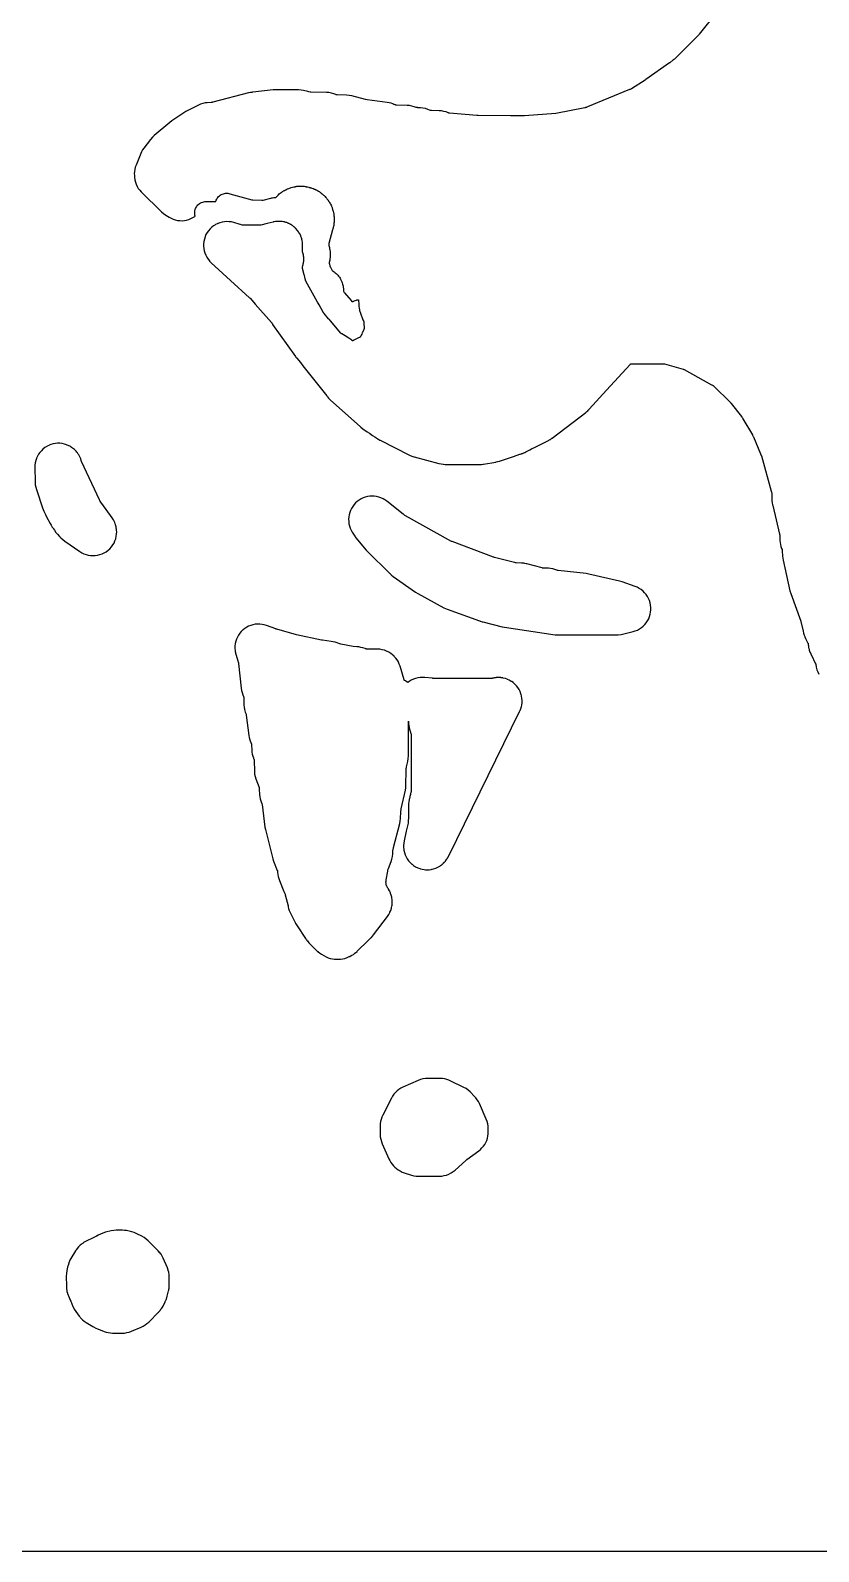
# Model space of a CAD drawing. Header units: millimetres. Extents: x 0 to 300, y 0 to 300.
# Drawn here: x 114.8 to 198.3, y 0 to 161.1 of the extents above; entities that cross this region are included whole.
import ezdxf

# ---------------------------------------------------------------- set-up
doc = ezdxf.new("R2010")
doc.units = ezdxf.units.MM
doc.layers.add('CUT', color=7, linetype='CONTINUOUS')

msp = doc.modelspace()

# ---------------------------------------------------------------- linework, layer by layer
at = {"layer": 'CUT'}
for points in [[(299.91, 299.94), (299.91, 0.06), (299.91, 0.05), (299.91, 0.02), (299.91, 0.01), (299.9, 0), (299.89, 0), (299.86, 0), (299.85, 0), (0.06, 0), (0.05, 0), (0.02, 0), (0.01, 0), (0.01, 0.01), (0, 0.01), (0, 0.02), (0, 0.05), (0, 0.06), (0, 299.94)], [(187.56, 163.04), (185.67, 160.71), (185.63, 160.65), (183.05, 158.08), (183, 158.04), (182.95, 158), (182.93, 157.98), (182.57, 157.69), (182.55, 157.67), (182.54, 157.67), (180.04, 155.92), (180, 155.89), (179.99, 155.88), (179.95, 155.85), (178.52, 154.94), (178.49, 154.92), (178.48, 154.91), (178.45, 154.9), (178.37, 154.87), (178.29, 154.84), (173.85, 153.01), (173.84, 153.01), (173.77, 152.98), (173.73, 152.96), (173.7, 152.95), (173.69, 152.94), (173.67, 152.94), (173.65, 152.93), (173.63, 152.92), (173.62, 152.92), (173.58, 152.91), (173.55, 152.91), (170.48, 152.32), (167.18, 152.08), (165.69, 152.06), (162.27, 152.09), (162.22, 152.09), (162.2, 152.09), (162.11, 152.1), (159.23, 152.35), (159.18, 152.35), (159.17, 152.35), (159.14, 152.36), (159.11, 152.37), (159.08, 152.39), (158.86, 152.48), (158.62, 152.54), (158.38, 152.59), (158.14, 152.61), (157.32, 152.64), (157.29, 152.64), (157.23, 152.64), (157.22, 152.64), (157.21, 152.64), (157.12, 152.67), (156.93, 152.74), (156.67, 152.83), (156.41, 152.88), (156.14, 152.91), (155.88, 152.92), (155.83, 152.93), (155.71, 152.93), (155.7, 152.93), (155.7, 152.94), (155.48, 153.03), (155.24, 153.1), (154.99, 153.15), (154.74, 153.17), (153.61, 153.21), (153.57, 153.21), (153.52, 153.21), (153.51, 153.21), (153.49, 153.22), (153.48, 153.22), (153.34, 153.28), (153.24, 153.32), (153.04, 153.39), (152.84, 153.44), (152.64, 153.48), (150.52, 153.76), (150.51, 153.76), (150.32, 153.79), (148.87, 154.18), (148.6, 154.23), (148.33, 154.26), (147.34, 154.3), (147.3, 154.3), (147.24, 154.3), (147.22, 154.3), (147.21, 154.3), (147.17, 154.32), (146.98, 154.39), (146.72, 154.47), (146.45, 154.52), (146.18, 154.54), (144.53, 154.58), (144.48, 154.58), (144.46, 154.58), (144.33, 154.62), (144.21, 154.65), (143.77, 154.75), (143.51, 154.79), (143.24, 154.81), (140.87, 154.83), (140.85, 154.83), (140.83, 154.83), (140.54, 154.81), (138.4, 154.56), (138.35, 154.56), (138.29, 154.55), (138.14, 154.53), (137.93, 154.49), (134.17, 153.51), (134.15, 153.51), (134.12, 153.5), (134.07, 153.49), (134.05, 153.49), (134.04, 153.49), (134.03, 153.49), (134, 153.48), (133.97, 153.48), (133.57, 153.45), (133.33, 153.43), (133.09, 153.37), (132.85, 153.3), (132.63, 153.2), (131.56, 152.67), (131.28, 152.51), (129.82, 151.53), (129.6, 151.36), (127.95, 149.97), (127.79, 149.83), (127.77, 149.81), (127.55, 149.56), (126.84, 148.63), (126.72, 148.45), (126.61, 148.26), (126.52, 148.06), (126.02, 146.85), (125.94, 146.63), (125.88, 146.39), (125.84, 146.16), (125.83, 145.91), (125.84, 145.79), (125.84, 145.77), (125.84, 145.67), (125.85, 145.59), (125.85, 145.56), (125.85, 145.52), (125.89, 145.28), (125.95, 145.04), (126.03, 144.81), (126.14, 144.59), (126.26, 144.38), (126.41, 144.18), (126.57, 144), (126.59, 143.98), (126.6, 143.97), (128.7, 141.9), (128.92, 141.71), (129.16, 141.55), (129.52, 141.33), (129.73, 141.21), (129.95, 141.12), (130.18, 141.04), (130.42, 140.99), (130.66, 140.97), (130.9, 140.96), (131.14, 140.98), (131.38, 141.02), (131.61, 141.09), (131.84, 141.18), (132.05, 141.28), (132.26, 141.41), (132.29, 141.43), (132.26, 141.55), (132.25, 141.66), (132.24, 141.78), (132.24, 141.9), (132.26, 142.01), (132.29, 142.13), (132.33, 142.24), (132.38, 142.34), (132.44, 142.45), (132.5, 142.54), (132.58, 142.63), (132.67, 142.71), (132.76, 142.78), (132.86, 142.84), (132.97, 142.89), (133.08, 142.93), (133.19, 142.96), (133.31, 142.98), (133.42, 142.99), (134.11, 143), (134.13, 143), (134.23, 143), (134.34, 142.99), (134.36, 142.99), (134.38, 142.99), (134.46, 142.98), (134.47, 142.98), (134.48, 143.01), (134.52, 143.12), (134.57, 143.23), (134.63, 143.33), (134.69, 143.42), (134.77, 143.51), (134.86, 143.59), (134.95, 143.66), (135.05, 143.72), (135.16, 143.77), (135.27, 143.81), (135.38, 143.84), (135.49, 143.86), (135.61, 143.87), (135.73, 143.87), (135.84, 143.85), (135.96, 143.82), (138.27, 143.17), (138.31, 143.16), (138.39, 143.15), (139.36, 143.13), (139.46, 143.14), (139.49, 143.14), (140.29, 143.34), (140.34, 143.36), (140.39, 143.37), (140.49, 143.39), (140.62, 143.41), (140.71, 143.41), (140.8, 143.43), (140.83, 143.43), (140.85, 143.44), (140.86, 143.44), (140.88, 143.46), (140.96, 143.54), (140.98, 143.56), (141.01, 143.6), (141.04, 143.63), (141.07, 143.66), (141.09, 143.69), (141.1, 143.7), (141.2, 143.79), (141.3, 143.87), (141.4, 143.95), (141.5, 144.02), (141.54, 144.04), (141.55, 144.05), (141.61, 144.08), (141.65, 144.11), (141.72, 144.14), (141.75, 144.16), (141.76, 144.16), (141.77, 144.17), (141.8, 144.18), (141.81, 144.19), (141.85, 144.21), (141.86, 144.22), (141.89, 144.23), (141.99, 144.29), (142.08, 144.33), (142.19, 144.37), (142.27, 144.39), (142.4, 144.44), (142.44, 144.46), (142.6, 144.51), (142.72, 144.54), (142.82, 144.56), (142.88, 144.56), (142.92, 144.57), (142.94, 144.57), (142.97, 144.58), (143.06, 144.6), (143.18, 144.61), (143.3, 144.62), (143.63, 144.62), (143.74, 144.62), (143.84, 144.6), (143.95, 144.58), (144, 144.57), (144.01, 144.57), (144.06, 144.56), (144.12, 144.56), (144.17, 144.55), (144.31, 144.51), (144.33, 144.5), (144.34, 144.5), (144.35, 144.5), (144.37, 144.49), (144.47, 144.47), (144.52, 144.45), (144.56, 144.44), (144.59, 144.43), (144.64, 144.42), (144.65, 144.41), (144.75, 144.37), (144.81, 144.35), (144.83, 144.34), (144.85, 144.33), (144.87, 144.33), (144.88, 144.32), (144.9, 144.31), (144.95, 144.29), (144.96, 144.28), (144.99, 144.27), (145, 144.27), (145.01, 144.26), (145.03, 144.26), (145.06, 144.24), (145.12, 144.22), (145.25, 144.15), (145.35, 144.09), (145.41, 144.05), (145.47, 144.01), (145.51, 143.97), (145.52, 143.97), (145.55, 143.94), (145.58, 143.92), (145.61, 143.89), (145.62, 143.88), (145.65, 143.86), (145.66, 143.85), (145.71, 143.81), (145.74, 143.79), (145.77, 143.76), (145.8, 143.73), (145.82, 143.72), (145.83, 143.71), (145.85, 143.69), (145.87, 143.67), (145.95, 143.61), (145.97, 143.59), (146.01, 143.55), (146.03, 143.53), (146.06, 143.51), (146.14, 143.42), (146.21, 143.33), (146.23, 143.29), (146.24, 143.28), (146.26, 143.25), (146.28, 143.24), (146.28, 143.23), (146.29, 143.22), (146.31, 143.19), (146.33, 143.16), (146.36, 143.13), (146.39, 143.08), (146.4, 143.07), (146.41, 143.05), (146.42, 143.04), (146.46, 142.98), (146.48, 142.96), (146.5, 142.93), (146.53, 142.88), (146.59, 142.78), (146.63, 142.7), (146.68, 142.6), (146.72, 142.51), (146.76, 142.41), (146.79, 142.34), (146.81, 142.28), (146.82, 142.22), (146.83, 142.19), (146.84, 142.16), (146.85, 142.11), (146.85, 142.1), (146.87, 142.06), (146.9, 141.97), (146.94, 141.8), (146.96, 141.71), (146.98, 141.62), (146.99, 141.5), (146.99, 141.49), (147, 141.38), (147, 141.37), (147.01, 141.3), (147.01, 141.25), (147.02, 141.17), (147.02, 141.08), (147.02, 141.06), (147.02, 140.96), (147.01, 140.84), (147, 140.77), (146.99, 140.74), (146.99, 140.69), (146.99, 140.67), (146.98, 140.55), (146.96, 140.44), (146.94, 140.33), (146.92, 140.27), (146.91, 140.22), (146.89, 140.16), (146.88, 140.13), (146.87, 140.08), (146.86, 140.05), (146.84, 139.99), (146.44, 138.55), (146.43, 138.52), (146.43, 138.45), (146.43, 138.44), (146.43, 138.43), (146.44, 138.38), (146.46, 138.32), (146.48, 138.22), (146.48, 138.21), (146.48, 138.2), (146.49, 138.18), (146.5, 138.15), (146.5, 138.13), (146.52, 138.02), (146.53, 137.96), (146.53, 137.95), (146.53, 137.94), (146.54, 137.91), (146.56, 137.83), (146.57, 137.71), (146.58, 137.59), (146.58, 137.58), (146.59, 137.44), (146.59, 137.35), (146.59, 137.3), (146.59, 137.21), (146.58, 137.08), (146.56, 136.93), (146.55, 136.89), (146.55, 136.88), (146.54, 136.77), (146.52, 136.67), (146.5, 136.62), (146.48, 136.53), (146.47, 136.49), (146.47, 136.48), (146.47, 136.47), (146.5, 136.36), (146.54, 136.16), (146.55, 136.13), (146.56, 136.11), (146.57, 136.09), (146.77, 135.74), (146.79, 135.68), (146.79, 135.67), (146.8, 135.67), (146.81, 135.67), (146.82, 135.66), (146.91, 135.6), (147.01, 135.53), (147.12, 135.45), (147.21, 135.37), (147.26, 135.32), (147.35, 135.23), (147.4, 135.18), (147.48, 135.09), (147.56, 134.98), (147.63, 134.86), (147.69, 134.75), (147.75, 134.64), (147.79, 134.56), (147.83, 134.48), (147.87, 134.37), (147.9, 134.25), (147.93, 134.13), (147.96, 134.02), (147.98, 133.89), (147.99, 133.81), (148, 133.69), (148, 133.59), (148, 133.51), (148, 133.49), (148.01, 133.48), (148.04, 133.42), (148.07, 133.37), (148.09, 133.33), (148.11, 133.3), (148.8, 132.49), (148.89, 132.4), (148.9, 132.4), (148.91, 132.39), (148.92, 132.38), (148.93, 132.38), (148.95, 132.39), (148.98, 132.39), (148.99, 132.39), (149.02, 132.41), (149.11, 132.45), (149.12, 132.46), (149.13, 132.46), (149.25, 132.52), (149.38, 132.55), (149.42, 132.56), (149.56, 132.59), (149.59, 132.59), (149.62, 132.09), (149.62, 132.06), (149.62, 132.02), (149.63, 131.99), (149.63, 131.97), (149.63, 131.95), (149.63, 131.94), (149.63, 131.93), (149.63, 131.89), (149.65, 131.7), (149.66, 131.69), (149.66, 131.68), (149.69, 131.53), (149.71, 131.44), (149.71, 131.43), (149.79, 131.18), (150.06, 130.47), (150.11, 130.35), (150.12, 130.34), (150.13, 130.32), (150.13, 130.31), (150.14, 130.28), (150.15, 130.27), (150.15, 130.26), (150.15, 130.25), (150.16, 130.22), (150.16, 130.21), (150.17, 130.2), (150.17, 130.18), (150.17, 130.17), (150.17, 130.16), (150.17, 130.11), (150.18, 129.58), (150.18, 129.54), (150.18, 129.52), (150.17, 129.51), (150.17, 129.5), (150.17, 129.49), (150.16, 129.46), (150.16, 129.45), (150.15, 129.44), (150.01, 129.13), (150, 129.12), (149.99, 129.08), (149.93, 128.95), (149.87, 128.82), (149.84, 128.75), (149.81, 128.7), (149.8, 128.68), (149.8, 128.67), (149.8, 128.66), (149.79, 128.65), (149.78, 128.63), (149.77, 128.63), (149.76, 128.63), (149.68, 128.59), (149.67, 128.58), (149.17, 128.33), (149.03, 128.26), (149.01, 128.25), (149, 128.24), (148.99, 128.24), (148.98, 128.24), (148.97, 128.24), (148.94, 128.25), (148.92, 128.26), (148.9, 128.28), (148.89, 128.28), (148.88, 128.29), (148.55, 128.5), (148.49, 128.54), (148.34, 128.64), (147.82, 128.97), (147.79, 128.99), (147.78, 128.99), (147.76, 129), (147.75, 129.01), (147.74, 129.02), (147.73, 129.03), (147.71, 129.05), (147.71, 129.06), (146.61, 130.35), (146.5, 130.48), (146.45, 130.54), (146.41, 130.58), (145.94, 131.13), (145.93, 131.15), (145.91, 131.17), (145.9, 131.18), (145.9, 131.19), (145.89, 131.2), (145.88, 131.21), (145.87, 131.22), (145.86, 131.24), (145.86, 131.25), (145.85, 131.27), (145.84, 131.27), (145.84, 131.28), (145.41, 132.06), (145.31, 132.24), (145.26, 132.33), (144.9, 132.97), (144.02, 134.57), (144.01, 134.58), (144, 134.61), (143.99, 134.62), (143.99, 134.63), (143.99, 134.64), (143.98, 134.66), (143.97, 134.69), (143.96, 134.7), (143.96, 134.71), (143.96, 134.72), (143.96, 134.73), (143.95, 134.77), (143.89, 135.02), (143.87, 135.08), (143.85, 135.15), (143.83, 135.24), (143.67, 135.89), (143.66, 135.94), (143.66, 135.95), (143.66, 135.96), (143.65, 135.97), (143.65, 135.98), (143.65, 135.99), (143.65, 136), (143.65, 136.01), (143.65, 136.02), (143.66, 136.06), (143.66, 136.08), (143.67, 136.1), (143.69, 136.16), (143.7, 136.2), (143.73, 136.32), (143.74, 136.38), (143.74, 136.39), (143.74, 136.41), (143.75, 136.42), (143.75, 136.43), (143.77, 136.57), (143.77, 136.58), (143.77, 136.59), (143.77, 136.6), (143.77, 136.61), (143.78, 136.62), (143.78, 136.63), (143.78, 136.69), (143.78, 136.71), (143.78, 136.74), (143.78, 136.78), (143.79, 136.8), (143.79, 136.82), (143.79, 136.85), (143.79, 136.87), (143.79, 136.89), (143.79, 136.91), (143.78, 136.98), (143.78, 137.07), (143.78, 137.08), (143.78, 137.1), (143.77, 137.19), (143.76, 137.24), (143.75, 137.29), (143.75, 137.31), (143.75, 137.34), (143.72, 137.45), (143.69, 137.56), (143.69, 137.57), (143.68, 137.6), (143.67, 137.63), (143.67, 137.64), (143.67, 137.65), (143.67, 137.66), (143.67, 137.67), (143.67, 137.68), (143.67, 137.69), (143.67, 137.74), (143.67, 137.83), (143.67, 137.9), (143.66, 138), (143.66, 138.21), (143.66, 138.3), (143.66, 138.31), (143.66, 138.36), (143.66, 138.38), (143.65, 138.6), (143.65, 138.61), (143.65, 138.63), (143.64, 138.69), (143.62, 138.84), (143.62, 138.85), (143.61, 138.86), (143.61, 138.87), (143.61, 138.88), (143.61, 138.9), (143.6, 138.94), (143.57, 139.07), (143.56, 139.1), (143.55, 139.11), (143.54, 139.14), (143.54, 139.15), (143.52, 139.22), (143.49, 139.3), (143.47, 139.34), (143.39, 139.52), (143.39, 139.53), (143.37, 139.55), (143.36, 139.56), (143.27, 139.72), (143.24, 139.77), (143.13, 139.92), (143.09, 139.97), (142.98, 140.1), (142.93, 140.14), (142.93, 140.15), (142.92, 140.16), (142.81, 140.27), (142.79, 140.28), (142.77, 140.29), (142.75, 140.31), (142.7, 140.35), (142.69, 140.36), (142.67, 140.38), (142.62, 140.42), (142.57, 140.45), (142.56, 140.46), (142.55, 140.46), (142.52, 140.48), (142.51, 140.49), (142.42, 140.55), (142.4, 140.56), (142.39, 140.56), (142.34, 140.58), (142.2, 140.66), (142.18, 140.67), (142.16, 140.67), (142.14, 140.68), (142.12, 140.69), (142.1, 140.7), (142.06, 140.72), (141.98, 140.75), (141.95, 140.76), (141.94, 140.76), (141.92, 140.76), (141.89, 140.77), (141.82, 140.79), (141.8, 140.8), (141.78, 140.81), (141.75, 140.82), (141.7, 140.83), (141.67, 140.83), (141.65, 140.83), (141.51, 140.86), (141.41, 140.87), (141.27, 140.88), (141.16, 140.88), (141.15, 140.88), (141.03, 140.88), (140.84, 140.86), (140.81, 140.86), (140.8, 140.86), (140.59, 140.82), (140.58, 140.82), (140.57, 140.81), (140.56, 140.81), (140.55, 140.81), (140.54, 140.81), (139.9, 140.65), (139.24, 140.49), (139.24, 140.48), (139.23, 140.48), (139.22, 140.48), (139.21, 140.48), (139.19, 140.48), (139.18, 140.48), (139.17, 140.47), (139.16, 140.47), (139.15, 140.47), (139.14, 140.47), (139.1, 140.47), (138.8, 140.48), (138.6, 140.48), (138.42, 140.48), (138.3, 140.48), (137.38, 140.49), (137.36, 140.49), (137.35, 140.49), (137.34, 140.49), (137.32, 140.49), (137.3, 140.49), (137.29, 140.49), (137.28, 140.49), (137.27, 140.5), (137.26, 140.5), (137.25, 140.5), (137.07, 140.55), (137.05, 140.56), (136.38, 140.76), (136.14, 140.82), (135.89, 140.85), (135.64, 140.86), (135.4, 140.84), (135.39, 140.84), (135.15, 140.81), (134.91, 140.74), (134.68, 140.65), (134.67, 140.64), (134.65, 140.63), (134.64, 140.63), (134.62, 140.62), (134.45, 140.54), (134.35, 140.48), (134.24, 140.41), (134.04, 140.26), (133.86, 140.09), (133.7, 139.9), (133.7, 139.89), (133.56, 139.7), (133.43, 139.48), (133.35, 139.29), (133.33, 139.25), (133.26, 139.01), (133.26, 139), (133.2, 138.77), (133.18, 138.52), (133.18, 138.51), (133.17, 138.27), (133.19, 138.03), (133.24, 137.78), (133.31, 137.54), (133.4, 137.31), (133.41, 137.3), (133.52, 137.09), (133.52, 137.08), (133.65, 136.88), (133.81, 136.69), (133.82, 136.68), (133.99, 136.51), (136.04, 134.64), (138.05, 132.8), (138.06, 132.79), (138.07, 132.79), (138.08, 132.78), (138.1, 132.76), (138.1, 132.75), (138.12, 132.74), (138.13, 132.73), (138.14, 132.72), (138.14, 132.71), (138.15, 132.7), (138.65, 132.13), (140.36, 130.16), (140.37, 130.16), (140.37, 130.15), (140.38, 130.15), (140.39, 130.14), (140.39, 130.13), (140.4, 130.11), (140.41, 130.1), (140.42, 130.1), (140.42, 130.09), (140.43, 130.08), (140.44, 130.07), (140.45, 130.06), (140.46, 130.04), (140.49, 129.98), (142.93, 126.56), (142.96, 126.52), (143.04, 126.42), (143.05, 126.41), (143.08, 126.37), (143.39, 125.98), (143.41, 125.96), (143.43, 125.93), (143.7, 125.59), (146.22, 122.41), (146.27, 122.34), (146.27, 122.33), (146.29, 122.3), (146.41, 122.17), (146.47, 122.1), (146.49, 122.08), (146.59, 121.99), (149.79, 119.12), (149.8, 119.12), (149.81, 119.11), (149.84, 119.08), (150.05, 118.91), (150.51, 118.61), (150.76, 118.44), (151.08, 118.22), (151.31, 118.06), (151.41, 117.99), (151.43, 117.98), (151.47, 117.95), (151.48, 117.94), (151.56, 117.88), (151.58, 117.87), (151.63, 117.84), (151.86, 117.7), (151.87, 117.7), (154.99, 116.14), (155, 116.13), (155.23, 116.03), (155.46, 115.96), (155.47, 115.96), (158.11, 115.24), (158.33, 115.19), (158.54, 115.16), (158.59, 115.16), (158.76, 115.15), (158.8, 115.15), (162.36, 115.13), (162.38, 115.13), (162.58, 115.14), (162.61, 115.14), (162.75, 115.16), (162.76, 115.16), (162.78, 115.17), (162.8, 115.17), (162.81, 115.17), (162.83, 115.17), (164.14, 115.4), (164.17, 115.41), (164.32, 115.44), (164.33, 115.44), (164.35, 115.45), (164.36, 115.45), (164.5, 115.49), (164.54, 115.5), (165.06, 115.68), (165.27, 115.75), (165.57, 115.85), (166.02, 116), (166.68, 116.22), (166.69, 116.22), (166.7, 116.22), (166.73, 116.23), (166.82, 116.26), (166.85, 116.27), (166.86, 116.28), (166.87, 116.28), (166.88, 116.29), (166.89, 116.29), (166.9, 116.29), (166.96, 116.31), (167.18, 116.41), (167.21, 116.42), (167.31, 116.47), (167.38, 116.51), (167.73, 116.69), (167.91, 116.78), (168.29, 116.97), (168.93, 117.29), (169.65, 117.65), (169.71, 117.68), (169.72, 117.69), (169.75, 117.71), (169.88, 117.78), (169.9, 117.79), (169.92, 117.8), (169.95, 117.82), (170.08, 117.91), (170.11, 117.93), (173.66, 120.64), (173.7, 120.68), (173.78, 120.75), (173.79, 120.76), (173.87, 120.83), (173.88, 120.84), (173.89, 120.85), (173.9, 120.85), (173.91, 120.86), (173.93, 120.88), (173.99, 120.94), (174, 120.95), (174.01, 120.96), (174.01, 120.97), (174.02, 120.97), (174.03, 120.98), (175.87, 123), (178.37, 125.74), (178.4, 125.77), (178.41, 125.78), (178.43, 125.79), (178.44, 125.8), (178.45, 125.8), (178.47, 125.8), (181.92, 125.81), (181.97, 125.81), (182.02, 125.8), (183.97, 125.24), (183.98, 125.24), (184, 125.23), (184.01, 125.23), (184.04, 125.22), (184.05, 125.22), (184.06, 125.21), (184.08, 125.2), (186.97, 123.59), (186.98, 123.59), (187.02, 123.57), (187.09, 123.53), (187.12, 123.51), (187.13, 123.5), (187.15, 123.49), (187.18, 123.45), (188.98, 121.69), (188.99, 121.68), (189.02, 121.65), (189.04, 121.63), (189.07, 121.59), (190.16, 120.21), (190.19, 120.17), (190.21, 120.15), (190.26, 120.08), (190.26, 120.07), (190.32, 119.98), (191.32, 118.29), (191.34, 118.23), (191.4, 118.11), (191.41, 118.1), (191.43, 118.05), (192.19, 116.28), (192.22, 116.17), (192.24, 116.13), (192.26, 116.07), (192.27, 116.04), (193.32, 112.32), (193.34, 112.22), (193.36, 112.15), (193.36, 112.14), (193.36, 112.04), (193.39, 111.32), (193.41, 111.08), (193.45, 110.85), (193.47, 110.8), (193.47, 110.78), (194.19, 107.75), (194.2, 107.7), (194.21, 107.69), (194.21, 107.68), (194.21, 107.66), (194.21, 107.6), (194.23, 107.08), (194.25, 106.86), (194.28, 106.65), (194.34, 106.44), (194.41, 106.23), (194.46, 106.12), (194.47, 106.09), (194.47, 106.08), (194.47, 106.06), (194.48, 106), (194.51, 105.42), (194.53, 105.22), (194.57, 105.02), (195.3, 101.76), (195.39, 101.47), (196.45, 98.53), (196.46, 98.5), (196.46, 98.49), (196.68, 97.47), (196.73, 97.26), (196.8, 97.06), (196.87, 96.92), (196.87, 96.91), (196.89, 96.87), (196.96, 96.7), (197.2, 96.23), (197.21, 96.22), (197.21, 96.21), (197.22, 96.21), (197.22, 96.2), (197.22, 96.19), (197.23, 96.14), (197.23, 96.11), (197.24, 96.02), (197.25, 95.92), (197.25, 95.9), (197.27, 95.76), (197.29, 95.7), (197.33, 95.5), (197.34, 95.47), (197.41, 95.26), (197.42, 95.25), (197.5, 95.07), (197.51, 95.04), (197.52, 95.02), (197.53, 95.01), (198.02, 94.04), (198.03, 94.03), (198.04, 94.02), (198.04, 94.01), (198.04, 94), (198.04, 93.95), (198.08, 93.71), (198.09, 93.66), (198.15, 93.4), (198.25, 93.16), (198.36, 92.92)]]:
    msp.add_lwpolyline(points, dxfattribs=at)
for points in [[(115.83, 116.42), (115.7, 116.23), (115.69, 116.22), (115.58, 116.02), (115.57, 116.01), (115.48, 115.79), (115.47, 115.78), (115.4, 115.56), (115.39, 115.55), (115.34, 115.32), (115.31, 115.08), (115.31, 115.07), (115.3, 114.83), (115.3, 114.82), (115.3, 114.6), (115.32, 113.56), (115.33, 113.43), (115.33, 113.35), (115.33, 113.29), (115.33, 113.23), (115.35, 113.03), (115.35, 112.98), (115.39, 112.73), (115.46, 112.49), (116.11, 110.54), (116.24, 110.21), (116.42, 109.85), (116.47, 109.73), (116.48, 109.71), (116.5, 109.69), (116.69, 109.31), (116.73, 109.25), (116.76, 109.2), (116.79, 109.14), (116.91, 108.89), (117.02, 108.7), (117.14, 108.51), (117.27, 108.34), (117.28, 108.33), (117.29, 108.32), (117.37, 108.18), (117.52, 107.95), (117.7, 107.75), (117.92, 107.52), (118.07, 107.36), (118.25, 107.18), (118.46, 107.02), (120.05, 105.92), (120.26, 105.79), (120.48, 105.68), (120.72, 105.6), (120.96, 105.53), (121.2, 105.49), (121.45, 105.48), (121.7, 105.49), (121.95, 105.53), (122.19, 105.59), (122.42, 105.67), (122.65, 105.78), (122.86, 105.9), (123.06, 106.05), (123.25, 106.22), (123.41, 106.41), (123.56, 106.61), (123.69, 106.82), (123.79, 107.05), (123.87, 107.28), (123.93, 107.53), (123.96, 107.77), (123.97, 108.02), (123.96, 108.14), (123.95, 108.27), (123.93, 108.38), (123.91, 108.52), (123.9, 108.56), (123.89, 108.62), (123.87, 108.68), (123.86, 108.71), (123.85, 108.76), (123.84, 108.79), (123.82, 108.85), (123.76, 108.99), (123.73, 109.08), (123.62, 109.29), (123.49, 109.49), (122.38, 111.02), (122.36, 111.04), (122.22, 111.24), (122.21, 111.26), (122.21, 111.27), (122.2, 111.27), (122.2, 111.28), (122.19, 111.29), (122.18, 111.33), (122.17, 111.34), (122.14, 111.41), (120.24, 115.47), (120.23, 115.49), (120.22, 115.52), (120.2, 115.57), (120.16, 115.72), (120.06, 115.94), (120.02, 116.02), (119.95, 116.16), (119.9, 116.23), (119.81, 116.36), (119.75, 116.43), (119.66, 116.55), (119.59, 116.62), (119.49, 116.72), (119.4, 116.79), (119.3, 116.88), (119.2, 116.94), (119.1, 117.01), (118.99, 117.07), (118.89, 117.13), (118.67, 117.22), (118.44, 117.3), (118.2, 117.35), (117.96, 117.38), (117.71, 117.38), (117.47, 117.36), (117.23, 117.31), (117, 117.25), (116.83, 117.18), (116.77, 117.16), (116.61, 117.07), (116.56, 117.05), (116.35, 116.92), (116.16, 116.77), (115.99, 116.6)], [(148.55, 109.1), (148.58, 108.86), (148.63, 108.63), (148.71, 108.4), (148.8, 108.18), (148.92, 107.97), (149.12, 107.65), (149.31, 107.38), (150.39, 106.07), (150.58, 105.87), (152.88, 103.62), (152.89, 103.61), (152.91, 103.6), (152.94, 103.56), (153.1, 103.42), (153.27, 103.29), (155.64, 101.62), (155.88, 101.47), (158.63, 99.96), (158.8, 99.87), (158.99, 99.8), (162.42, 98.57), (162.47, 98.55), (162.5, 98.54), (162.68, 98.48), (162.76, 98.47), (164.82, 97.95), (165.07, 97.9), (170.43, 97.11), (170.61, 97.09), (170.8, 97.08), (177.09, 97.11), (177.4, 97.13), (177.7, 97.19), (178.68, 97.44), (178.91, 97.51), (179.14, 97.6), (179.36, 97.72), (179.56, 97.86), (179.75, 98.02), (179.92, 98.19), (180.08, 98.38), (180.21, 98.59), (180.33, 98.8), (180.42, 99.03), (180.49, 99.27), (180.53, 99.51), (180.56, 99.75), (180.56, 100), (180.53, 100.24), (180.48, 100.48), (180.41, 100.72), (180.31, 100.94), (180.2, 101.16), (180.06, 101.36), (179.9, 101.55), (179.73, 101.72), (179.54, 101.88), (179.33, 102.01), (179.11, 102.13), (178.89, 102.22), (177.52, 102.7), (177.25, 102.78), (173.98, 103.53), (173.69, 103.58), (170.75, 103.9), (170.73, 103.9), (170.68, 103.91), (170.67, 103.91), (170.59, 103.95), (170.38, 104.03), (170.16, 104.09), (169.94, 104.13), (169.72, 104.15), (169.2, 104.17), (169.1, 104.17), (169.09, 104.17), (169.03, 104.19), (167.42, 104.61), (167.36, 104.62), (167.21, 104.65), (167.11, 104.67), (167, 104.68), (166.85, 104.7), (166.29, 104.73), (166.26, 104.73), (166.24, 104.73), (166.22, 104.73), (166.16, 104.75), (166.13, 104.76), (164, 105.3), (163.94, 105.32), (163.92, 105.33), (163.91, 105.33), (163.9, 105.33), (159.5, 106.97), (159.49, 106.97), (159.45, 106.99), (154.57, 109.71), (154.51, 109.75), (154.42, 109.81), (154.34, 109.86), (154.31, 109.89), (152.59, 111.25), (152.39, 111.39), (152.19, 111.51), (151.97, 111.61), (151.74, 111.69), (151.5, 111.75), (151.26, 111.78), (151.02, 111.79), (150.78, 111.78), (150.54, 111.74), (150.31, 111.68), (150.08, 111.6), (149.87, 111.5), (149.66, 111.37), (149.46, 111.23), (149.28, 111.07), (149.12, 110.89), (148.98, 110.7), (148.85, 110.49), (148.74, 110.28), (148.66, 110.05), (148.6, 109.82), (148.56, 109.58), (148.54, 109.34)], [(137.7, 88.57), (137.97, 86.44), (138.01, 86.22), (138.07, 85.99), (138.15, 85.78), (138.18, 85.71), (138.19, 85.69), (138.23, 85.6), (138.25, 85.56), (138.25, 85.54), (138.25, 85.53), (138.25, 85.52), (138.25, 85.43), (138.27, 84.89), (138.29, 84.67), (138.33, 84.45), (138.38, 84.24), (138.45, 84.06), (138.46, 84.03), (138.46, 84.02), (138.48, 83.98), (138.49, 83.95), (138.52, 83.85), (138.52, 83.84), (138.52, 83.82), (138.56, 82.62), (138.58, 82.35), (138.64, 82.09), (138.71, 81.84), (139.05, 80.92), (139.06, 80.9), (139.07, 80.84), (139.07, 80.82), (139.07, 80.74), (139.1, 80.18), (139.13, 79.95), (139.17, 79.73), (139.23, 79.51), (139.32, 79.29), (139.33, 79.27), (139.34, 79.25), (139.35, 79.22), (139.36, 79.19), (139.36, 79.18), (139.37, 79.14), (139.68, 76.74), (139.73, 76.46), (140.46, 73.5), (140.47, 73.5), (140.5, 73.37), (140.58, 73.14), (140.98, 72.15), (140.99, 72.13), (140.99, 72.11), (141.01, 72), (141.01, 71.97), (141.02, 71.93), (141.04, 71.72), (141.08, 71.5), (141.13, 71.28), (141.21, 71.06), (141.69, 69.9), (141.78, 69.71), (141.79, 69.7), (141.8, 69.67), (141.8, 69.66), (141.81, 69.65), (141.81, 69.63), (141.82, 69.62), (141.83, 69.59), (141.83, 69.57), (142.12, 68.38), (142.12, 68.35), (142.15, 68.24), (142.18, 68.12), (142.25, 67.9), (142.34, 67.69), (142.35, 67.68), (142.91, 66.55), (142.93, 66.53), (142.94, 66.5), (142.95, 66.47), (143.08, 66.27), (143.08, 66.26), (143.99, 64.92), (144.02, 64.88), (144.02, 64.87), (144.04, 64.85), (144.07, 64.81), (144.13, 64.73), (144.16, 64.7), (144.16, 64.69), (144.17, 64.68), (144.18, 64.67), (144.33, 64.49), (145.08, 63.73), (145.26, 63.57), (145.3, 63.55), (145.31, 63.54), (145.32, 63.53), (145.33, 63.52), (145.45, 63.41), (145.67, 63.26), (145.9, 63.12), (146.16, 62.99), (146.37, 62.9), (146.59, 62.83), (146.82, 62.77), (147.05, 62.74), (147.28, 62.73), (147.44, 62.73), (147.68, 62.74), (147.92, 62.78), (148.15, 62.83), (148.38, 62.91), (148.59, 63.01), (148.61, 63.02), (148.66, 63.04), (148.82, 63.12), (149.05, 63.25), (149.25, 63.41), (149.26, 63.41), (149.44, 63.57), (149.46, 63.58), (150.66, 64.76), (150.83, 64.93), (150.84, 64.94), (150.93, 65.03), (150.94, 65.04), (150.95, 65.05), (151.17, 65.31), (152.66, 67.28), (152.8, 67.48), (152.91, 67.69), (152.92, 67.72), (153.01, 67.9), (153.08, 68.13), (153.09, 68.2), (153.13, 68.36), (153.14, 68.45), (153.16, 68.6), (153.16, 68.7), (153.17, 68.83), (153.16, 68.95), (153.16, 68.96), (153.16, 68.98), (153.15, 69.07), (153.13, 69.21), (153.12, 69.31), (153.06, 69.54), (152.99, 69.7), (152.97, 69.76), (152.9, 69.91), (152.89, 69.93), (152.89, 69.94), (152.87, 69.97), (152.76, 70.15), (152.75, 70.18), (152.69, 70.26), (152.68, 70.28), (152.65, 70.33), (152.63, 70.36), (152.62, 70.38), (152.61, 70.39), (152.58, 70.47), (152.57, 70.5), (152.55, 70.56), (152.53, 70.63), (152.52, 70.65), (152.51, 70.81), (152.5, 70.87), (152.5, 70.92), (152.51, 70.97), (152.52, 71.05), (152.53, 71.13), (152.68, 72.07), (152.68, 72.08), (152.69, 72.12), (152.7, 72.15), (152.71, 72.22), (152.73, 72.29), (152.75, 72.33), (152.75, 72.34), (153.05, 73.09), (153.13, 73.35), (153.19, 73.62), (153.22, 73.89), (153.23, 74.24), (153.24, 74.29), (153.24, 74.3), (153.25, 74.37), (153.26, 74.42), (153.28, 74.5), (153.29, 74.57), (153.96, 77.12), (154.01, 77.37), (154.04, 77.63), (154.07, 78.36), (154.08, 78.43), (154.08, 78.46), (154.09, 78.52), (154.11, 78.62), (154.11, 78.65), (154.12, 78.67), (154.55, 80.64), (154.59, 80.89), (154.61, 81.14), (154.64, 82.75), (154.64, 82.82), (154.65, 82.94), (154.65, 82.95), (154.66, 83.05), (154.66, 83.07), (154.67, 83.1), (154.81, 83.68), (154.86, 83.98), (154.88, 84.28), (154.87, 87.96), (154.88, 87.92), (154.88, 87.9), (154.89, 87.8), (154.89, 87.74), (154.89, 87.72), (154.89, 87.7), (154.89, 87.67), (154.91, 87.5), (154.91, 87.48), (154.92, 87.43), (154.92, 87.42), (154.93, 87.4), (154.94, 87.36), (154.94, 87.35), (154.95, 87.31), (154.95, 87.3), (154.95, 87.28), (154.97, 87.21), (154.97, 87.2), (154.98, 87.19), (154.98, 87.18), (154.99, 87.15), (155, 87.1), (155.1, 86.77), (155.11, 86.73), (155.11, 86.72), (155.12, 86.68), (155.13, 86.65), (155.14, 86.64), (155.14, 86.63), (155.15, 86.59), (155.15, 86.57), (155.15, 86.56), (155.15, 86.55), (155.15, 86.53), (155.15, 86.5), (155.16, 80.59), (155.16, 80.58), (155.16, 80.55), (155.16, 80.54), (155.15, 80.5), (155.15, 80.49), (155.15, 80.47), (155.15, 80.46), (155.14, 80.45), (155.14, 80.44), (155.1, 80.27), (155.09, 80.21), (155.08, 80.17), (155.04, 79.99), (154.98, 79.74), (154.97, 79.71), (154.97, 79.7), (154.97, 79.69), (154.96, 79.68), (154.95, 79.61), (154.92, 79.45), (154.92, 79.44), (154.92, 79.43), (154.92, 79.42), (154.9, 79.18), (154.9, 79.15), (154.88, 78.18), (154.88, 78.05), (154.87, 77.91), (154.87, 77.83), (154.86, 77.3), (154.86, 77.28), (154.86, 77.26), (154.86, 77.23), (154.86, 77.22), (154.85, 77.21), (154.85, 77.18), (154.84, 77.16), (154.65, 76.29), (154.42, 75.26), (154.38, 75.02), (154.36, 74.77), (154.36, 74.72), (154.37, 74.66), (154.37, 74.58), (154.37, 74.53), (154.38, 74.48), (154.39, 74.39), (154.39, 74.34), (154.4, 74.28), (154.45, 74.04), (154.53, 73.81), (154.63, 73.59), (154.75, 73.37), (154.89, 73.17), (154.98, 73.07), (155.01, 73.04), (155.06, 72.99), (155.18, 72.87), (155.23, 72.82), (155.25, 72.81), (155.26, 72.8), (155.3, 72.77), (155.43, 72.67), (155.64, 72.54), (155.86, 72.43), (156.09, 72.34), (156.1, 72.33), (156.14, 72.32), (156.32, 72.27), (156.56, 72.23), (156.69, 72.22), (156.76, 72.22), (156.81, 72.22), (156.94, 72.22), (157.06, 72.22), (157.3, 72.25), (157.34, 72.26), (157.35, 72.27), (157.36, 72.27), (157.39, 72.28), (157.54, 72.31), (157.77, 72.39), (158, 72.49), (158.21, 72.61), (158.22, 72.61), (158.27, 72.65), (158.28, 72.66), (158.3, 72.68), (158.34, 72.7), (158.37, 72.72), (158.38, 72.73), (158.41, 72.75), (158.49, 72.82), (158.5, 72.83), (158.51, 72.84), (158.52, 72.85), (158.59, 72.91), (158.61, 72.93), (158.65, 72.97), (158.68, 73), (158.68, 73.01), (158.69, 73.02), (158.71, 73.04), (158.73, 73.06), (158.76, 73.09), (158.79, 73.14), (158.82, 73.17), (158.83, 73.18), (158.84, 73.19), (158.85, 73.21), (158.91, 73.29), (158.95, 73.35), (158.96, 73.36), (158.98, 73.39), (159.01, 73.44), (159.02, 73.46), (159.04, 73.49), (159.05, 73.5), (159.08, 73.55), (159.08, 73.56), (159.08, 73.57), (159.1, 73.6), (159.11, 73.61), (159.13, 73.65), (159.15, 73.69), (166.66, 88.96), (166.66, 88.97), (166.69, 89.05), (166.71, 89.09), (166.72, 89.1), (166.74, 89.14), (166.76, 89.19), (166.82, 89.38), (166.83, 89.41), (166.83, 89.42), (166.83, 89.43), (166.83, 89.44), (166.84, 89.45), (166.85, 89.49), (166.89, 89.66), (166.91, 89.88), (166.91, 89.89), (166.91, 89.9), (166.92, 90.13), (166.92, 90.14), (166.9, 90.37), (166.9, 90.38), (166.86, 90.6), (166.86, 90.62), (166.82, 90.76), (166.81, 90.78), (166.8, 90.8), (166.79, 90.84), (166.79, 90.85), (166.79, 90.86), (166.71, 91.08), (166.6, 91.3), (166.47, 91.51), (166.32, 91.7), (166.17, 91.85), (166.15, 91.87), (166.11, 91.9), (166.04, 91.96), (166, 92), (165.99, 92.01), (165.97, 92.03), (165.82, 92.14), (165.8, 92.15), (165.79, 92.16), (165.77, 92.17), (165.56, 92.3), (165.37, 92.38), (165.34, 92.4), (165.15, 92.46), (165.11, 92.47), (164.91, 92.52), (164.87, 92.53), (164.78, 92.54), (164.77, 92.54), (164.76, 92.54), (164.68, 92.55), (164.67, 92.55), (164.66, 92.56), (164.65, 92.56), (164.63, 92.56), (164.44, 92.57), (164.39, 92.57), (164.37, 92.57), (164.35, 92.56), (164.32, 92.56), (164.29, 92.56), (164.27, 92.56), (164.24, 92.56), (164.2, 92.56), (164.19, 92.56), (164.18, 92.56), (164.16, 92.55), (164.14, 92.55), (164.1, 92.55), (163.96, 92.53), (163.9, 92.52), (163.82, 92.5), (163.78, 92.49), (163.77, 92.49), (163.74, 92.48), (163.73, 92.48), (163.71, 92.48), (163.68, 92.47), (163.66, 92.47), (163.65, 92.47), (163.64, 92.47), (163.62, 92.47), (163.57, 92.47), (157.71, 92.46), (157.68, 92.46), (157.65, 92.46), (157.64, 92.46), (157.63, 92.47), (157.62, 92.47), (157.6, 92.47), (157.59, 92.47), (157.58, 92.47), (157.56, 92.47), (157.47, 92.48), (157.42, 92.49), (156.6, 92.57), (156.36, 92.58), (156.11, 92.57), (155.87, 92.53), (155.63, 92.47), (155.4, 92.39), (155.17, 92.28), (154.96, 92.15), (154.82, 92.04), (154.76, 92.09), (154.56, 92.22), (154.47, 92.27), (154.43, 92.29), (154.41, 92.31), (154.41, 92.32), (153.99, 93.76), (153.91, 93.99), (153.81, 94.21), (153.81, 94.22), (153.69, 94.43), (153.54, 94.62), (153.54, 94.63), (153.38, 94.81), (153.38, 94.82), (153.2, 94.98), (153, 95.13), (152.79, 95.26), (152.57, 95.37), (152.34, 95.46), (152.1, 95.52), (151.86, 95.56), (151.61, 95.57), (150.47, 95.58), (150.41, 95.59), (150.39, 95.6), (150.34, 95.62), (150.3, 95.63), (150.03, 95.71), (149.83, 95.77), (149.62, 95.81), (149.41, 95.83), (149.04, 95.85), (147.72, 96.12), (147.11, 96.31), (146.91, 96.36), (146.69, 96.4), (145.76, 96.52), (145.74, 96.52), (145.69, 96.53), (145.68, 96.53), (143.03, 97.08), (140.94, 97.68), (140.9, 97.69), (140.84, 97.71), (140.82, 97.72), (139.83, 98.08), (139.6, 98.15), (139.37, 98.2), (139.13, 98.23), (138.89, 98.23), (138.65, 98.21), (138.41, 98.16), (138.18, 98.09), (137.95, 98), (137.74, 97.89), (137.53, 97.76), (137.37, 97.62), (137.35, 97.61), (137.17, 97.45), (137.01, 97.26), (136.88, 97.06), (136.76, 96.85), (136.66, 96.63), (136.58, 96.41), (136.53, 96.17), (136.53, 96.15), (136.5, 95.93), (136.5, 95.91), (136.49, 95.69), (136.49, 95.68), (136.49, 95.66), (136.51, 95.45), (136.51, 95.42), (136.52, 95.33), (136.54, 95.21), (136.55, 95.18), (136.55, 95.16), (136.61, 94.94), (136.82, 94.33), (136.82, 94.31), (136.84, 94.23), (136.85, 94.2), (136.86, 94.15), (136.87, 94.07), (137.15, 91.43), (137.19, 91.19), (137.25, 90.97), (137.33, 90.74), (137.39, 90.58), (137.4, 90.57), (137.41, 90.53), (137.43, 90.49), (137.43, 90.48), (137.43, 90.47), (137.43, 90.42), (137.45, 89.72), (137.45, 89.7), (137.45, 89.66), (137.46, 89.44), (137.51, 89.18), (137.57, 88.92), (137.67, 88.68), (137.67, 88.67), (137.68, 88.64), (137.69, 88.62)], [(155.69, 39.77), (155.95, 39.76), (158.14, 39.76), (158.4, 39.77), (158.66, 39.82), (158.92, 39.88), (159.16, 39.98), (159.39, 40.1), (159.61, 40.24), (159.82, 40.41), (160.95, 41.43), (160.99, 41.47), (161.07, 41.52), (161.07, 41.53), (162.32, 42.45), (162.5, 42.59), (162.67, 42.76), (162.82, 42.94), (162.96, 43.13), (163.07, 43.33), (163.17, 43.55), (163.24, 43.77), (163.3, 43.99), (163.33, 44.23), (163.34, 44.46), (163.34, 44.79), (163.33, 45.05), (163.29, 45.31), (163.22, 45.56), (163.13, 45.8), (162.4, 47.45), (162.29, 47.66), (162.17, 47.85), (162.03, 48.04), (161.88, 48.21), (161.4, 48.69), (161.2, 48.87), (160.98, 49.03), (160.74, 49.16), (159.37, 49.84), (159.16, 49.93), (158.95, 50), (158.73, 50.06), (158.5, 50.09), (158.28, 50.1), (156.94, 50.11), (156.68, 50.1), (156.42, 50.06), (156.16, 49.99), (155.92, 49.9), (154.3, 49.19), (154.08, 49.08), (153.87, 48.95), (153.67, 48.8), (153.49, 48.63), (153.33, 48.44), (153.19, 48.24), (153.07, 48.02), (152.16, 46.21), (152.06, 46), (151.99, 45.78), (151.93, 45.55), (151.9, 45.32), (151.89, 45.09), (151.89, 44.19), (151.9, 43.93), (151.94, 43.68), (152.01, 43.43), (152.1, 43.18), (152.79, 41.61), (152.89, 41.41), (153.02, 41.21), (153.16, 41.02), (153.31, 40.85), (153.43, 40.73), (153.61, 40.57), (153.8, 40.43), (154, 40.31), (154.22, 40.2), (154.44, 40.12), (155.19, 39.88), (155.44, 39.81)], [(121.45, 23.83), (121.5, 23.8), (121.75, 23.67), (121.92, 23.6), (122, 23.57), (122.03, 23.56), (122.65, 23.32), (122.87, 23.25), (123.08, 23.19), (123.3, 23.16), (123.53, 23.15), (124.54, 23.14), (124.79, 23.15), (125.05, 23.19), (125.3, 23.25), (125.54, 23.34), (126.57, 23.78), (126.79, 23.89), (126.99, 24.01), (127.18, 24.15), (127.36, 24.31), (128.41, 25.36), (128.42, 25.37), (128.44, 25.39), (128.58, 25.55), (128.59, 25.57), (128.64, 25.64), (128.66, 25.66), (128.73, 25.76), (128.75, 25.78), (128.88, 26), (129.11, 26.45), (129.12, 26.48), (129.18, 26.61), (129.2, 26.66), (129.22, 26.71), (129.24, 26.75), (129.33, 27.04), (129.46, 27.6), (129.47, 27.62), (129.48, 27.7), (129.49, 27.74), (129.49, 27.75), (129.5, 27.76), (129.51, 27.81), (129.52, 27.91), (129.53, 28.01), (129.54, 28.19), (129.54, 28.21), (129.54, 28.22), (129.54, 29.04), (129.54, 29.07), (129.53, 29.29), (129.53, 29.32), (129.49, 29.58), (129.43, 29.78), (129.42, 29.82), (129.34, 30.06), (128.9, 31.08), (128.79, 31.29), (128.67, 31.49), (128.66, 31.5), (128.53, 31.68), (128.52, 31.69), (128.37, 31.86), (128.36, 31.87), (127.31, 32.92), (127.1, 33.1), (126.88, 33.26), (126.64, 33.39), (126.09, 33.66), (125.83, 33.78), (125.56, 33.86), (125, 33.99), (124.79, 34.02), (124.58, 34.05), (124.37, 34.05), (123.98, 34.04), (123.92, 34.04), (123.65, 34.02), (123.38, 33.97), (122.77, 33.82), (122.51, 33.74), (122.26, 33.63), (122.01, 33.5), (121.85, 33.42), (121.79, 33.39), (121.76, 33.38), (121.75, 33.38), (121.55, 33.28), (120.67, 32.84), (120.46, 32.72), (120.41, 32.68), (120.27, 32.59), (120.2, 32.53), (120.09, 32.44), (120.01, 32.36), (119.99, 32.34), (119.92, 32.27), (119.77, 32.09), (119.71, 32), (119.68, 31.96), (119.66, 31.93), (119.64, 31.89), (119.6, 31.84), (119.12, 31.05), (119.02, 30.87), (119.01, 30.85), (118.9, 30.58), (118.9, 30.56), (118.82, 30.31), (118.81, 30.29), (118.69, 29.77), (118.69, 29.75), (118.64, 29.47), (118.64, 29.45), (118.63, 29.17), (118.63, 29.16), (118.64, 28.1), (118.65, 27.86), (118.69, 27.62), (118.69, 27.61), (118.7, 27.55), (118.75, 27.38), (118.76, 27.32), (118.83, 27.16), (118.85, 27.1), (119, 26.75), (119.02, 26.7), (119.1, 26.52), (119.22, 26.23), (119.33, 25.96), (119.34, 25.94), (119.46, 25.7), (119.47, 25.67), (119.63, 25.42), (119.99, 24.94), (120, 24.92), (120.09, 24.81), (120.14, 24.75), (120.16, 24.73), (120.18, 24.71), (120.23, 24.66), (120.32, 24.57), (120.33, 24.56), (120.34, 24.55), (120.35, 24.55), (120.36, 24.54), (120.51, 24.41), (120.52, 24.41), (120.72, 24.27)]]:
    msp.add_lwpolyline(points, close=True, dxfattribs=at)

doc.saveas('drawing.dxf')
